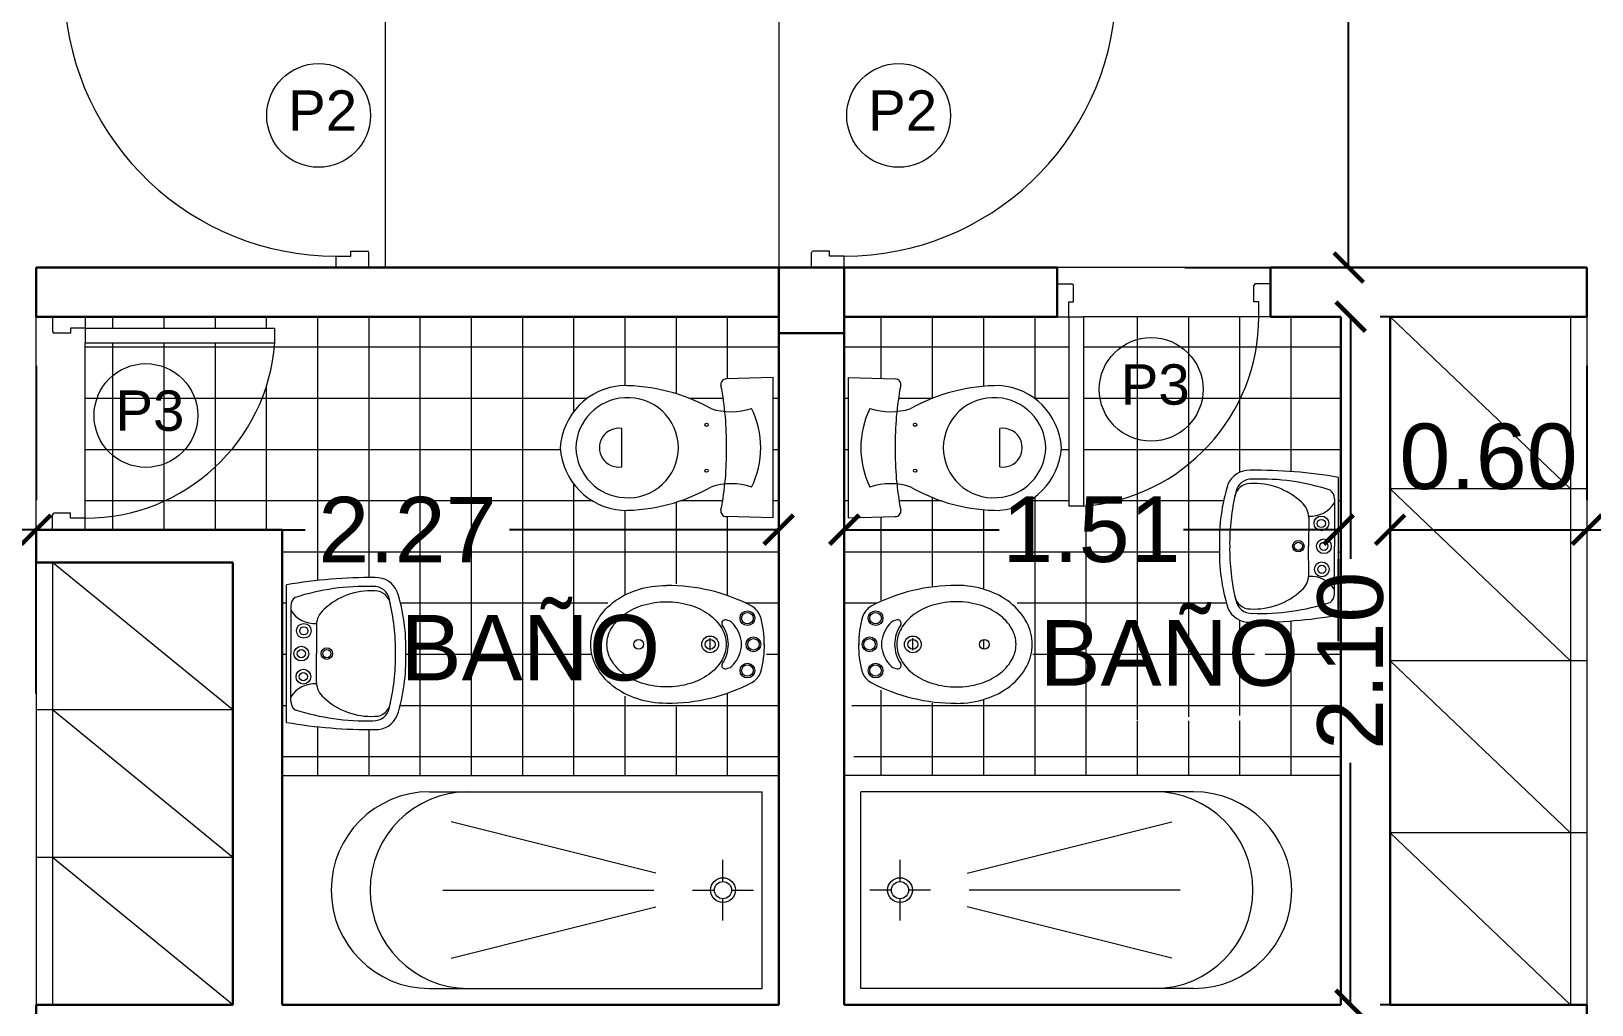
# Model space of a CAD drawing. Header units: millimetres. Extents: x 1578 to 2210, y 899 to 1032.
# Drawn here: x 1857.686 to 1862.446, y 988.031 to 991.002 of the extents above; entities that cross this region are included whole.
import ezdxf

# ---------------------------------------------------------------- set-up
doc = ezdxf.new("R2010")
doc.units = ezdxf.units.MM
for name, color, linetype, lineweight in [('CARPINTERIA', 7, 'Continuous', 18), ('COTAS', 7, 'Continuous', 15), ('ESTRUCTURA', 3, 'Continuous', 30), ('MUROS', 1, 'Continuous', 30), ('PISOS', 9, 'Continuous', 9), ('SANITARIOS', 7, 'Continuous', 20), ('TRAMAS', 7, 'Continuous', 15)]:
    doc.layers.add(name, color=color, linetype=linetype, lineweight=lineweight)
doc.styles.add('STYLE1', font='ARIAL.TTF')
doc.dimstyles.get("Standard").update_dxf_attribs({"dimscale": 0, "dimtxt": 0.2, "dimasz": 0.09, "dimexe": 0.09, "dimexo": 0.5, "dimgap": 0.05, "dimtad": 0, "dimzin": 0, "dimdsep": 46, "dimtxsty": 'STYLE1', "dimblk1": 'ARCHTICK', "dimblk2": 'ARCHTICK', "dimsah": 1, "dimcen": 0, "dimadec": 0, "dimazin": 0, "dimtfac": 1, "dimtofl": 0, "dimtmove": 2, "dimatfit": 3, "dimldrblk": 'ARCHTICK', "dimfxl": 1, "dimtolj": 1, "dimtzin": 0, "dimarcsym": 0})

# ---------------------------------------------------------------- blocks, each defined once
blk = doc.blocks.new('_ARCHTICK')
at = {"color": 0, "linetype": 'ByBlock', "const_width": 0.15}
blk.add_lwpolyline([(-0.5, -0.5), (0.5, 0.5)], dxfattribs=at)
blk = doc.blocks.new('*D249')
at = {"layer": 'COTAS', "color": 0, "lineweight": -2, "ltscale": 0.1}
for p, q in [((1857.7012, 989.9805), (1857.7012, 989.5705)), ((1853.3412, 989.4805), (1855.2075, 989.4805)), ((1857.7012, 989.4805), (1855.8349, 989.4805)), ((1853.3412, 989.0005), (1853.3412, 989.3905))]:
    blk.add_line(p, q, dxfattribs=at)
at = {"layer": 'DEFPOINTS', "color": 0, "ltscale": 0.1}
for p in [(1853.3412, 989.5005), (1857.7012, 989.4805), (1857.7012, 989.4805)]:
    blk.add_point(p, dxfattribs=at)
at = {"layer": 'COTAS', "color": 0, "lineweight": -2, "ltscale": 0.1, "xscale": 0.09, "yscale": 0.09, "zscale": 0.09, "rotation": 180}
blk.add_blockref('_ARCHTICK', (1853.3412, 989.4805), dxfattribs=at)
at = {"layer": 'COTAS', "color": 0, "lineweight": -2, "ltscale": 0.1, "xscale": 0.09, "yscale": 0.09, "zscale": 0.09}
blk.add_blockref('_ARCHTICK', (1857.7012, 989.4805), dxfattribs=at)
at = {"layer": 'COTAS', "color": 0, "ltscale": 0.1, "insert": (1855.5212, 989.4805), "char_height": 0.2, "attachment_point": 5, "style": 'STYLE1'}
blk.add_mtext('\\A1;4.36', dxfattribs=at)
blk = doc.blocks.new('*D241')
at = {"layer": 'COTAS', "color": 0, "lineweight": -2}
for p, q in [((1859.9662, 989.6305), (1859.9662, 989.3905)), ((1857.7012, 989.4805), (1858.5222, 989.4805)), ((1859.9662, 989.4805), (1859.1451, 989.4805)), ((1857.7012, 988.9805), (1857.7012, 989.3905))]:
    blk.add_line(p, q, dxfattribs=at)
at = {"layer": 'DEFPOINTS', "color": 0}
for p in [(1859.9662, 990.1305), (1857.7012, 989.4805), (1859.9662, 989.4805)]:
    blk.add_point(p, dxfattribs=at)
at = {"layer": 'COTAS', "color": 0, "lineweight": -2, "xscale": 0.09, "yscale": 0.09, "zscale": 0.09, "rotation": 180}
blk.add_blockref('_ARCHTICK', (1857.7012, 989.4805), dxfattribs=at)
at = {"layer": 'COTAS', "color": 0, "lineweight": -2, "xscale": 0.09, "yscale": 0.09, "zscale": 0.09}
blk.add_blockref('_ARCHTICK', (1859.9662, 989.4805), dxfattribs=at)
at = {"layer": 'COTAS', "color": 0, "insert": (1858.8337, 989.4805), "char_height": 0.2, "attachment_point": 5, "style": 'STYLE1'}
blk.add_mtext('\\A1;2.27', dxfattribs=at)
blk = doc.blocks.new('*D242')
at = {"layer": 'COTAS', "color": 0, "lineweight": -2}
for p, q in [((1860.1662, 989.4805), (1860.639, 989.4805)), ((1861.6739, 989.4805), (1861.2011, 989.4805)), ((1860.1662, 988.9805), (1860.1662, 989.3905)), ((1861.6739, 989.1399), (1861.6739, 989.3905))]:
    blk.add_line(p, q, dxfattribs=at)
at = {"layer": 'DEFPOINTS', "color": 0}
for p in [(1861.6739, 989.6399), (1860.1662, 989.4805), (1861.6739, 989.4805)]:
    blk.add_point(p, dxfattribs=at)
at = {"layer": 'COTAS', "color": 0, "lineweight": -2, "xscale": 0.09, "yscale": 0.09, "zscale": 0.09, "rotation": 180}
blk.add_blockref('_ARCHTICK', (1860.1662, 989.4805), dxfattribs=at)
at = {"layer": 'COTAS', "color": 0, "lineweight": -2, "xscale": 0.09, "yscale": 0.09, "zscale": 0.09}
blk.add_blockref('_ARCHTICK', (1861.6739, 989.4805), dxfattribs=at)
at = {"layer": 'COTAS', "color": 0, "insert": (1860.92, 989.4805), "char_height": 0.2, "attachment_point": 5, "style": 'STYLE1'}
blk.add_mtext('\\A1;1.51', dxfattribs=at)
blk = doc.blocks.new('*D217')
at = {"layer": 'COTAS', "color": 0, "lineweight": -2}
for p, q in [((1861.8312, 989.9805), (1861.8312, 989.5705)), ((1862.4312, 989.9805), (1862.4312, 989.5705)), ((1861.8312, 989.4805), (1862.4312, 989.4805))]:
    blk.add_line(p, q, dxfattribs=at)
at = {"layer": 'DEFPOINTS', "color": 0}
for p in [(1861.8312, 989.4805), (1862.4312, 989.4805), (1862.4312, 989.4805)]:
    blk.add_point(p, dxfattribs=at)
at = {"layer": 'COTAS', "color": 0, "lineweight": -2, "xscale": 0.09, "yscale": 0.09, "zscale": 0.09, "rotation": 180}
blk.add_blockref('_ARCHTICK', (1861.8312, 989.4805), dxfattribs=at)
at = {"layer": 'COTAS', "color": 0, "lineweight": -2, "xscale": 0.09, "yscale": 0.09, "zscale": 0.09}
blk.add_blockref('_ARCHTICK', (1862.4312, 989.4805), dxfattribs=at)
at = {"layer": 'COTAS', "color": 0, "insert": (1862.1312, 989.7029), "char_height": 0.2, "attachment_point": 5, "style": 'STYLE1'}
blk.add_mtext('\\A1;0.60', dxfattribs=at)
blk = doc.blocks.new('*D218')
at = {"layer": 'COTAS', "color": 0, "lineweight": -2}
for p, q in [((1862.4312, 989.8905), (1862.4312, 989.5705)), ((1866.8912, 989.8905), (1866.8912, 989.5705)), ((1862.4312, 989.4805), (1864.3475, 989.4805)), ((1866.8912, 989.4805), (1864.9749, 989.4805))]:
    blk.add_line(p, q, dxfattribs=at)
at = {"layer": 'DEFPOINTS', "color": 0}
for p in [(1866.8912, 989.4805), (1862.4312, 989.3905), (1866.8912, 989.3905)]:
    blk.add_point(p, dxfattribs=at)
at = {"layer": 'COTAS', "color": 0, "lineweight": -2, "xscale": 0.09, "yscale": 0.09, "zscale": 0.09, "rotation": 180}
blk.add_blockref('_ARCHTICK', (1862.4312, 989.4805), dxfattribs=at)
at = {"layer": 'COTAS', "color": 0, "lineweight": -2, "xscale": 0.09, "yscale": 0.09, "zscale": 0.09}
blk.add_blockref('_ARCHTICK', (1866.8912, 989.4805), dxfattribs=at)
at = {"layer": 'COTAS', "color": 0, "insert": (1864.6612, 989.4805), "char_height": 0.2, "attachment_point": 5, "style": 'STYLE1'}
blk.add_mtext('\\A1;4.46', dxfattribs=at)
blk = doc.blocks.new('*D221')
at = {"layer": 'COTAS', "color": 0, "lineweight": -2}
for p, q in [((1861.2046, 996.8637), (1861.6146, 996.8637)), ((1861.7046, 996.8637), (1861.7046, 993.8826)), ((1861.7046, 990.2805), (1861.7046, 993.2616)), ((1861.2046, 990.2805), (1861.6146, 990.2805))]:
    blk.add_line(p, q, dxfattribs=at)
at = {"layer": 'DEFPOINTS', "color": 0}
for p in [(1861.7046, 996.8637), (1861.7046, 990.2805), (1861.7046, 990.2805)]:
    blk.add_point(p, dxfattribs=at)
at = {"layer": 'COTAS', "color": 0, "lineweight": -2, "xscale": 0.09, "yscale": 0.09, "zscale": 0.09}
for p, rotation in [((1861.7046, 996.8637), 90), ((1861.7046, 990.2805), 270)]:
    blk.add_blockref('_ARCHTICK', p, dxfattribs=dict(at, rotation=rotation))
at = {"layer": 'COTAS', "color": 0, "insert": (1861.7046, 993.5721), "char_height": 0.2, "attachment_point": 5, "rotation": 90, "style": 'STYLE1'}
blk.add_mtext('\\A1;6.58', dxfattribs=at)
blk = doc.blocks.new('*D222')
at = {"layer": 'COTAS', "color": 0, "lineweight": -2}
for p, q in [((1861.7105, 990.1305), (1861.7105, 989.3917)), ((1862.2046, 990.1305), (1861.8005, 990.1305)), ((1861.7105, 988.0305), (1861.7105, 988.7694)), ((1862.2046, 988.0305), (1861.8005, 988.0305))]:
    blk.add_line(p, q, dxfattribs=at)
at = {"layer": 'DEFPOINTS', "color": 0}
for p in [(1861.7046, 990.1305), (1861.7046, 988.0305), (1861.7105, 988.0305)]:
    blk.add_point(p, dxfattribs=at)
at = {"layer": 'COTAS', "color": 0, "lineweight": -2, "xscale": 0.09, "yscale": 0.09, "zscale": 0.09}
for p, rotation in [((1861.7105, 990.1305), 90), ((1861.7105, 988.0305), 270)]:
    blk.add_blockref('_ARCHTICK', p, dxfattribs=dict(at, rotation=rotation))
at = {"layer": 'COTAS', "color": 0, "insert": (1861.7105, 989.0805), "char_height": 0.2, "attachment_point": 5, "rotation": 90, "style": 'STYLE1'}
blk.add_mtext('\\A1;2.10', dxfattribs=at)

msp = doc.modelspace()

# ---------------------------------------------------------------- linework, layer by layer
at = {"layer": 'CARPINTERIA'}
for p, q in [((1858.6612, 990.3155), (1858.6612, 990.3305)), ((1858.6612, 990.3305), (1858.7112, 990.3305)), ((1858.7162, 990.2805), (1858.7162, 990.3255)), ((1860.0662, 990.2805), (1860.0662, 990.3255)), ((1860.1212, 990.3305), (1860.0712, 990.3305)), ((1860.1212, 990.3155), (1860.1212, 990.3305)), ((1858.6162, 990.2805), (1858.6162, 990.3155)), ((1858.6162, 990.3155), (1858.6612, 990.3155)), ((1858.6162, 990.2805), (1858.7162, 990.2805)), ((1860.1662, 990.2805), (1860.0662, 990.2805)), ((1860.1662, 990.3155), (1860.1212, 990.3155)), ((1860.1662, 990.2805), (1860.1662, 990.3155)), ((1860.8157, 990.2305), (1860.8607, 990.2305)), ((1860.8157, 990.1305), (1860.8157, 990.2305)), ((1860.8657, 990.1755), (1860.8657, 990.2255)), ((1861.4157, 990.1755), (1861.4157, 990.2255)), ((1861.4657, 990.2305), (1861.4207, 990.2305)), ((1861.4657, 990.1305), (1861.4657, 990.2305)), ((1860.8507, 990.1755), (1860.8657, 990.1755)), ((1860.8507, 990.1305), (1860.8507, 990.1755)), ((1861.4307, 990.1755), (1861.4157, 990.1755)), ((1861.4307, 990.1305), (1861.4307, 990.1755)), ((1857.7512, 990.1305), (1857.7512, 990.0855)), ((1857.8512, 990.1305), (1857.7512, 990.1305)), ((1857.8512, 990.1305), (1857.8512, 990.0955)), ((1860.8157, 990.1305), (1860.8507, 990.1305)), ((1860.8507, 990.1305), (1860.8507, 989.5523)), ((1860.8507, 990.1305), (1860.8957, 990.1305)), ((1860.8957, 990.1305), (1860.8957, 989.5523)), ((1861.4657, 990.1305), (1861.4307, 990.1305)), ((1862.3812, 990.1305), (1862.3812, 988.0305)), ((1862.4312, 990.1305), (1862.4312, 988.0305)), ((1857.8062, 990.0805), (1857.7562, 990.0805)), ((1857.8062, 990.0955), (1857.8062, 990.0805)), ((1857.8512, 990.0955), (1857.8062, 990.0955)), ((1857.8512, 990.0955), (1858.4294, 990.0955)), ((1857.8512, 990.0955), (1857.8512, 990.0505)), ((1858.4294, 990.0505), (1858.4294, 990.0955)), ((1857.8512, 990.0505), (1858.4294, 990.0505)), ((1857.7512, 989.4805), (1857.7512, 989.5255)), ((1857.8062, 989.5305), (1857.7562, 989.5305)), ((1857.8062, 989.5155), (1857.8062, 989.5305)), ((1857.8512, 989.5155), (1857.8062, 989.5155)), ((1857.8512, 989.4805), (1857.8512, 989.5155)), ((1860.8957, 989.5523), (1860.8507, 989.5523)), ((1857.8512, 989.4805), (1857.7512, 989.4805)), ((1857.7012, 989.3805), (1857.7012, 988.0305)), ((1857.7512, 989.3805), (1857.7512, 988.0305))]:
    msp.add_line(p, q, dxfattribs=at)
at = {"layer": 'CARPINTERIA', "ltscale": 0.1}
for p, q in [((1862.3812, 989.6055), (1861.8312, 990.1305)), ((1862.3812, 989.0805), (1861.8312, 989.6055)), ((1862.4312, 989.6055), (1861.8312, 989.6055)), ((1858.3012, 988.9305), (1857.7512, 989.3805)), ((1862.3812, 988.5555), (1861.8312, 989.0805)), ((1862.4312, 989.0805), (1861.8312, 989.0805)), ((1858.3012, 988.9305), (1857.7012, 988.9305)), ((1858.3012, 988.4805), (1857.7512, 988.9305)), ((1862.3812, 988.0305), (1861.8312, 988.5555)), ((1862.4312, 988.5555), (1861.8312, 988.5555)), ((1858.3012, 988.4805), (1857.7012, 988.4805)), ((1858.3012, 988.0305), (1857.7512, 988.4805))]:
    msp.add_line(p, q, dxfattribs=at)
at = {"layer": 'CARPINTERIA'}
for centre, radius, start, end in [((1858.6162, 991.1455), 0.83, 183.1079, 270), ((1860.1662, 991.1455), 0.83, 270, 356.8921), ((1858.7112, 990.3255), 0.005, 0, 90), ((1860.0712, 990.3255), 0.005, 90, 180), ((1860.8607, 990.2255), 0.005, 0, 90), ((1861.4207, 990.2255), 0.005, 90, 180), ((1860.8507, 990.1305), 0.58, 274.4498, 0), ((1857.7562, 990.0855), 0.005, 180, 270), ((1857.8512, 990.0955), 0.58, 270, 355.5502), ((1857.7562, 989.5255), 0.005, 90, 180)]:
    msp.add_arc(centre, radius, start, end, dxfattribs=at)
at = {"layer": 'COTAS'}
for centre in [(1858.5627, 990.7446), (1860.3318, 990.7446), (1861.1023, 989.9087), (1858.0359, 989.8289)]:
    msp.add_circle(centre, 0.1582, dxfattribs=at)
at = {"layer": 'ESTRUCTURA', "ltscale": 0.05}
for p, q in [((1859.9662, 990.2805), (1859.9662, 990.0805)), ((1860.1662, 990.2805), (1859.9662, 990.2805)), ((1860.1662, 990.0805), (1860.1662, 990.2805)), ((1859.9662, 990.0805), (1860.1662, 990.0805))]:
    msp.add_line(p, q, dxfattribs=at)
at = {"layer": 'MUROS'}
for p, q in [((1860.8157, 990.2805), (1857.7012, 990.2805)), ((1857.7012, 990.2805), (1857.7012, 990.1305)), ((1860.8157, 990.1305), (1860.8157, 990.2805)), ((1862.4312, 990.2805), (1861.4657, 990.2805)), ((1861.4657, 990.1305), (1861.4657, 990.2805)), ((1862.4312, 990.2805), (1862.4312, 990.1305)), ((1859.9662, 990.1305), (1857.7012, 990.1305)), ((1859.9662, 990.1305), (1859.9662, 988.0305)), ((1860.1662, 990.1305), (1860.1662, 988.0305)), ((1860.8157, 990.1305), (1860.1662, 990.1305)), ((1861.6812, 990.1305), (1861.4657, 990.1305)), ((1861.6812, 990.1305), (1861.6812, 988.0305)), ((1861.8312, 990.1305), (1861.8312, 988.0305)), ((1862.4312, 990.1305), (1861.8312, 990.1305)), ((1858.4512, 989.4805), (1857.7012, 989.4805)), ((1857.7012, 989.4805), (1857.7012, 989.3805)), ((1858.4512, 989.4805), (1858.4512, 988.0305)), ((1858.3012, 989.3805), (1857.7012, 989.3805)), ((1858.3012, 989.3805), (1858.3012, 988.0305)), ((1858.3012, 988.0305), (1857.7012, 988.0305)), ((1857.7012, 988.0305), (1857.7012, 987.8805)), ((1859.9662, 988.0305), (1858.4512, 988.0305)), ((1861.6812, 988.0305), (1860.1662, 988.0305)), ((1862.4312, 988.0305), (1861.8312, 988.0305)), ((1862.4312, 988.0305), (1862.4312, 987.8805))]:
    msp.add_line(p, q, dxfattribs=at)
at = {"layer": 'PISOS', "ltscale": 0.05}
for p, q in [((1857.9354, 990.0955), (1857.9354, 990.1305)), ((1858.0916, 990.0955), (1858.0916, 990.1305)), ((1858.2479, 990.0955), (1858.2479, 990.1305)), ((1858.4041, 990.0955), (1858.4041, 990.1305)), ((1858.5604, 989.3257), (1858.5604, 990.1305)), ((1858.7166, 989.3343), (1858.7166, 990.1305)), ((1858.8729, 988.9155), (1858.8729, 990.1305)), ((1859.0291, 989.5683), (1859.0291, 990.1305)), ((1859.1854, 989.5683), (1859.1854, 990.1305)), ((1859.3416, 989.842), (1859.3416, 990.1305)), ((1859.4979, 989.9201), (1859.4979, 990.1305)), ((1859.6541, 989.8951), (1859.6541, 990.1305)), ((1859.8104, 989.9407), (1859.8104, 990.1305)), ((1860.2791, 989.9418), (1860.2791, 990.1305)), ((1860.4354, 989.8814), (1860.4354, 990.1305)), ((1860.5916, 989.9181), (1860.5916, 990.1305)), ((1860.7479, 989.8802), (1860.7479, 990.1305)), ((1861.0604, 989.5683), (1861.0604, 990.1305)), ((1861.2166, 988.9091), (1861.2166, 990.1305)), ((1861.3729, 989.6559), (1861.3729, 990.1305)), ((1861.5291, 989.6578), (1861.5291, 990.1305)), ((1859.9662, 990.0371), (1857.8512, 990.0371)), ((1857.9354, 989.4805), (1857.9354, 990.0505)), ((1858.0916, 989.4805), (1858.0916, 990.0505)), ((1858.2479, 989.4805), (1858.2479, 990.0505)), ((1860.8507, 990.0371), (1860.1662, 990.0371)), ((1861.6812, 990.0371), (1860.8957, 990.0371)), ((1858.4041, 989.4805), (1858.4041, 989.9205)), ((1859.3812, 989.8808), (1857.8512, 989.8808)), ((1859.7969, 989.8808), (1859.6944, 989.8808)), ((1859.9662, 989.8808), (1859.9496, 989.8808)), ((1860.1787, 989.8808), (1860.1662, 989.8808)), ((1860.4339, 989.8808), (1860.3314, 989.8808)), ((1860.8507, 989.8808), (1860.7471, 989.8808)), ((1861.6812, 989.8808), (1860.8957, 989.8808)), ((1859.3004, 989.7246), (1857.8512, 989.7246)), ((1859.9662, 989.7246), (1859.9495, 989.7246)), ((1860.1788, 989.7246), (1860.1662, 989.7246)), ((1860.8507, 989.7246), (1860.8278, 989.7246)), ((1861.6812, 989.7246), (1860.8957, 989.7246)), ((1859.3416, 988.7305), (1859.3416, 989.6192)), ((1859.3984, 989.5683), (1857.8512, 989.5683)), ((1859.0291, 988.7305), (1859.0291, 989.5683)), ((1859.1854, 988.7305), (1859.1854, 989.5683)), ((1859.6541, 989.3149), (1859.6541, 989.5647)), ((1859.795, 989.5683), (1859.6653, 989.5683)), ((1859.9662, 989.5683), (1859.9494, 989.5683)), ((1860.1788, 989.5683), (1860.1662, 989.5683)), ((1860.4629, 989.5683), (1860.3333, 989.5683)), ((1860.4354, 989.3067), (1860.4354, 989.5785)), ((1860.8507, 989.5683), (1860.7298, 989.5683)), ((1860.7479, 988.7305), (1860.7479, 989.5806)), ((1861.323, 989.5683), (1860.9933, 989.5683)), ((1861.0604, 988.9003), (1861.0604, 989.5897)), ((1861.6812, 989.5683), (1861.6739, 989.5683)), ((1859.4979, 989.2829), (1859.4979, 989.5396)), ((1859.8104, 989.2787), (1859.8104, 989.5204)), ((1860.2791, 989.2649), (1860.2791, 989.5193)), ((1860.5916, 989.2986), (1860.5916, 989.5415)), ((1860.9041, 988.7305), (1860.9041, 989.553)), ((1859.9662, 989.4121), (1858.4512, 989.4121)), ((1861.3103, 989.4121), (1860.1662, 989.4121)), ((1861.6812, 989.4121), (1861.6739, 989.4121)), ((1860.5916, 989.2986), (1860.5916, 989.2986)), ((1858.4653, 989.2558), (1858.4512, 989.2558)), ((1859.4449, 989.2558), (1858.8127, 989.2558)), ((1859.9662, 989.2558), (1859.8635, 989.2558)), ((1860.2653, 989.2558), (1860.1662, 989.2558)), ((1861.3319, 989.2558), (1860.6936, 989.2558)), ((1861.6812, 989.2558), (1861.6739, 989.2558)), ((1861.3729, 988.9136), (1861.3729, 989.204)), ((1861.5291, 988.7305), (1861.5291, 989.2021)), ((1860.5916, 989.1157), (1860.5916, 989.1454)), ((1858.4653, 989.0996), (1858.4512, 989.0996)), ((1859.3962, 989.0996), (1858.8286, 989.0996)), ((1859.9662, 989.0996), (1859.9291, 989.0996)), ((1861.417, 989.0996), (1860.7417, 989.0996)), ((1861.6812, 989.0996), (1861.4498, 989.0996)), ((1860.2791, 988.7305), (1860.2791, 988.9911)), ((1858.4653, 988.9433), (1858.4512, 988.9433)), ((1859.9662, 988.9433), (1858.8113, 988.9433)), ((1859.4979, 988.7305), (1859.4979, 988.9721)), ((1859.6541, 988.7305), (1859.6541, 988.94)), ((1859.8104, 988.7305), (1859.8104, 988.9791)), ((1861.4544, 988.9433), (1860.1892, 988.9433)), ((1860.4354, 988.7305), (1860.4354, 988.9513)), ((1860.5916, 988.7305), (1860.5916, 988.9625)), ((1860.5916, 988.9625), (1860.5916, 988.9625)), ((1861.6812, 988.9433), (1861.4498, 988.9433)), ((1858.8729, 988.7305), (1858.8729, 988.9171)), ((1861.0604, 988.7305), (1861.0604, 988.8972)), ((1861.2166, 988.7305), (1861.2166, 988.8972)), ((1861.3729, 988.7305), (1861.3729, 988.8972)), ((1858.5604, 988.7305), (1858.5604, 988.879)), ((1858.7166, 988.7305), (1858.7166, 988.8704)), ((1859.9662, 988.7871), (1858.4512, 988.7871)), ((1861.6812, 988.7871), (1860.1954, 988.7871))]:
    msp.add_line(p, q, dxfattribs=at)
at = {"layer": 'SANITARIOS'}
for p, q in [((1859.9496, 989.9446), (1859.8064, 989.9405)), ((1859.9494, 989.5165), (1859.9496, 989.9446)), ((1860.1789, 989.5165), (1860.1786, 989.9446)), ((1860.1786, 989.9446), (1860.3218, 989.9405)), ((1859.4874, 989.6723), (1859.4874, 989.7891)), ((1860.6408, 989.6723), (1860.6408, 989.7891)), ((1861.6739, 989.2199), (1861.6739, 989.6399)), ((1861.6614, 989.575), (1861.6614, 989.43)), ((1859.9494, 989.5165), (1859.8064, 989.5205)), ((1860.1789, 989.5165), (1860.3218, 989.5205)), ((1861.5828, 989.5177), (1861.5826, 989.4299)), ((1861.5828, 989.3422), (1861.5826, 989.4299)), ((1861.6614, 989.2849), (1861.6614, 989.4298)), ((1858.4653, 988.8924), (1858.4653, 989.3123)), ((1858.4777, 989.2474), (1858.4777, 989.1024)), ((1858.5563, 989.1901), (1858.5565, 989.1023)), ((1859.7571, 989.113), (1859.7571, 989.1499)), ((1860.3752, 989.113), (1860.3752, 989.1499)), ((1858.4777, 988.9573), (1858.4777, 989.1022)), ((1858.5563, 989.0146), (1858.5565, 989.1023)), ((1858.4512, 988.7305), (1859.9662, 988.7305)), ((1861.6812, 988.7305), (1860.1662, 988.7305)), ((1858.9012, 988.6805), (1859.9162, 988.6805)), ((1861.2312, 988.6805), (1860.2162, 988.6805))]:
    msp.add_line(p, q, dxfattribs=at)
at = {"layer": 'SANITARIOS', "ltscale": 0.1}
for p, q in [((1859.9162, 988.0805), (1859.9162, 988.6805)), ((1860.2162, 988.0805), (1860.2162, 988.6805)), ((1858.9012, 988.0805), (1859.9162, 988.0805)), ((1861.2312, 988.0805), (1860.2162, 988.0805))]:
    msp.add_line(p, q, dxfattribs=at)
at = {"layer": 'SANITARIOS'}
for points in [[(1859.6241, 988.9505, -0.078096), (1859.5332, 988.9648, -0.087581), (1859.4605, 989.0033, -0.105483), (1859.4093, 989.0641, -0.122922), (1859.3927, 989.1305, -0.122922), (1859.4093, 989.197, -0.105483), (1859.4605, 989.2578, -0.087581), (1859.5332, 989.2963, -0.078096), (1859.6241, 989.3105, -0.078096)], [(1860.5082, 988.9505, 0.078096), (1860.5992, 988.9648, 0.087581), (1860.6718, 989.0033, 0.105483), (1860.723, 989.0641, 0.122922), (1860.7396, 989.1305, 0.122922), (1860.723, 989.197, 0.105483), (1860.6718, 989.2578, 0.087581), (1860.5992, 989.2963, 0.078096), (1860.5082, 989.3105, 0.078096)]]:
    msp.add_lwpolyline(points, format="xyb", dxfattribs=at)
for points in [[(1859.6241, 989.0005, -0.072126), (1859.5522, 989.011, -0.083404), (1859.4956, 989.0386, -0.106649), (1859.455, 989.0832, -0.131998), (1859.4423, 989.1305, -0.131998), (1859.455, 989.1779, -0.106649), (1859.4956, 989.2225, -0.083404), (1859.5522, 989.2501, -0.072126), (1859.6241, 989.2605, -0.072126), (1859.696, 989.2501, -0.083404), (1859.7526, 989.2225, -0.106649), (1859.7932, 989.1779, -0.131998), (1859.8059, 989.1305, -0.131998), (1859.7932, 989.0832, -0.106649), (1859.7526, 989.0386, -0.083404), (1859.696, 989.011, -0.072126)], [(1860.5082, 989.0005, 0.072126), (1860.5802, 989.011, 0.083404), (1860.6368, 989.0386, 0.106649), (1860.6773, 989.0832, 0.131998), (1860.69, 989.1305, 0.131998), (1860.6773, 989.1779, 0.106649), (1860.6368, 989.2225, 0.083404), (1860.5802, 989.2501, 0.072126), (1860.5082, 989.2605, 0.072126), (1860.4363, 989.2501, 0.083404), (1860.3797, 989.2225, 0.106649), (1860.3392, 989.1779, 0.131998), (1860.3265, 989.1305, 0.131998), (1860.3392, 989.0832, 0.106649), (1860.3797, 989.0386, 0.083404), (1860.4363, 989.011, 0.072126)]]:
    msp.add_lwpolyline(points, format="xyb", close=True, dxfattribs=at)
for centre, radius in [((1859.7461, 989.8005), 0.005), ((1860.3822, 989.8005), 0.005), ((1859.7461, 989.6605), 0.005), ((1860.3822, 989.6605), 0.005), ((1861.6215, 989.4995), 0.0225), ((1861.6215, 989.4995), 0.0125), ((1861.5512, 989.4299), 0.0175), ((1861.5512, 989.4299), 0.0125), ((1861.629, 989.4299), 0.0225), ((1861.629, 989.4299), 0.0125), ((1861.6227, 989.3595), 0.0225), ((1861.6227, 989.3595), 0.0125), ((1859.8706, 989.2105), 0.0225), ((1859.8706, 989.2105), 0.0175), ((1860.2617, 989.2105), 0.0225), ((1860.2617, 989.2105), 0.0175), ((1858.5177, 989.1719), 0.0225), ((1858.5177, 989.1719), 0.0125), ((1859.5389, 989.1305), 0.015), ((1859.7571, 989.1305), 0.0255), ((1859.7571, 989.1305), 0.015), ((1859.889, 989.1305), 0.0225), ((1859.889, 989.1305), 0.0175), ((1860.2433, 989.1305), 0.0225), ((1860.2433, 989.1305), 0.0175), ((1860.3752, 989.1305), 0.0255), ((1860.3752, 989.1305), 0.015), ((1860.5934, 989.1305), 0.015), ((1858.5101, 989.1023), 0.0225), ((1858.5101, 989.1023), 0.0125), ((1858.5879, 989.1023), 0.0175), ((1858.5879, 989.1023), 0.0125), ((1858.5164, 989.0319), 0.0225), ((1858.5164, 989.0319), 0.0125), ((1859.8706, 989.0505), 0.0225), ((1859.8706, 989.0505), 0.0175), ((1860.2617, 989.0505), 0.0225), ((1860.2617, 989.0505), 0.0175)]:
    msp.add_circle(centre, radius, dxfattribs=at)
for centre, radius, start, end in [((1859.806, 989.9241), 0.0165, 88.6254, 192.3294), ((1860.3222, 989.9241), 0.0165, 347.6706, 91.3746), ((1859.5016, 989.7186), 0.202, 94.0135, 176.6161), ((1859.4896, 989.367), 0.5531, 60.8161, 90.2217), ((1858.9366, 989.7507), 0.8701, 358.6711, 11.2553), ((1861.1917, 989.7507), 0.8701, 168.7447, 181.3289), ((1860.6387, 989.367), 0.5531, 89.7783, 119.1839), ((1860.6267, 989.7186), 0.202, 3.3839, 85.9865), ((1859.504, 989.7263), 0.1568, 92.9132, 178.4367), ((1859.507, 989.7303), 0.153, 359.9783, 94.1093), ((1859.8205, 990.0428), 0.2024, 252.3857, 288.1803), ((1859.6393, 989.7305), 0.2722, 333.845, 26.155), ((1860.4889, 989.7305), 0.2722, 153.845, 206.155), ((1860.3077, 990.0428), 0.2024, 251.8197, 287.6143), ((1860.6212, 989.7303), 0.153, 85.8907, 180.0217), ((1860.6242, 989.7263), 0.1568, 1.5633, 87.0868), ((1859.4785, 989.7307), 0.0591, 81.3284, 278.6716), ((1860.6497, 989.7307), 0.0591, 261.3284, 98.6716), ((1859.5043, 989.7437), 0.2048, 183.6765, 265.2678), ((1859.504, 989.7348), 0.1568, 181.5633, 267.0868), ((1859.507, 989.7308), 0.153, 265.8912, 359.8055), ((1858.9366, 989.7104), 0.8701, 348.7447, 1.3289), ((1861.1917, 989.7104), 0.8701, 178.6711, 191.2553), ((1860.6212, 989.7308), 0.153, 180.1945, 274.1088), ((1860.6242, 989.7348), 0.1568, 272.9132, 358.4367), ((1860.6239, 989.7437), 0.2048, 274.7322, 356.3235), ((1861.4013, 989.5913), 0.0706, 87.6968, 157.0165), ((1861.4183, 988.1662), 1.4957, 80.1616, 90.5414), ((1859.4908, 990.0825), 0.543, 269.6446, 299.6338), ((1859.8215, 989.4242), 0.1965, 71.5468, 108.4532), ((1860.3068, 989.4242), 0.1965, 71.5468, 108.4532), ((1860.6374, 990.0825), 0.543, 240.3662, 270.3554), ((1861.8815, 989.4484), 0.5712, 162.6387, 181.8446), ((1861.4041, 989.5739), 0.0473, 89.1239, 171.1692), ((1861.408, 989.5864), 0.0484, 86.5617, 170.9363), ((1861.4169, 989.4127), 0.2088, 46.5129, 93.3211), ((1861.4343, 988.9477), 0.6874, 71.9157, 91.9496), ((1861.9987, 989.4385), 0.6571, 166.3048, 180.7343), ((1861.5201, 989.5163), 0.0628, 1.2573, 49.741), ((1861.5884, 989.6084), 0.0864, 266.1572, 327.7244), ((1861.6301, 989.5752), 0.0314, 359.6348, 55.834), ((1859.806, 989.537), 0.0165, 167.6706, 271.3746), ((1860.3222, 989.537), 0.0165, 268.6254, 12.3294), ((1861.8815, 989.4114), 0.5712, 178.1554, 197.3613), ((1861.9987, 989.4214), 0.6571, 179.2657, 193.6952), ((1858.7208, 987.8386), 1.4957, 89.4586, 99.8384), ((1858.7378, 989.2637), 0.0706, 22.9835, 92.3032), ((1861.5201, 989.3435), 0.0628, 310.259, 358.7427), ((1861.5884, 989.2515), 0.0864, 32.2756, 93.8428), ((1858.5091, 989.2476), 0.0314, 124.166, 180.3652), ((1858.7048, 988.6201), 0.6874, 88.0504, 108.0843), ((1858.7222, 989.0851), 0.2088, 86.6789, 133.4871), ((1858.7311, 989.2588), 0.0484, 9.0637, 93.4383), ((1858.735, 989.2463), 0.0473, 8.8308, 90.8761), ((1858.2577, 989.1208), 0.5712, 358.1554, 17.3613), ((1859.6244, 988.7449), 0.5656, 62.6689, 90.08), ((1860.508, 988.7449), 0.5656, 89.92, 117.3311), ((1861.4041, 989.2859), 0.0473, 188.8308, 270.8761), ((1861.4169, 989.4472), 0.2088, 266.6789, 313.4871), ((1861.6301, 989.2847), 0.0314, 304.166, 0.3652), ((1858.5508, 989.2808), 0.0864, 212.2756, 273.8428), ((1858.6191, 989.1887), 0.0628, 130.259, 178.7427), ((1858.1404, 989.1109), 0.6571, 359.2657, 13.6952), ((1859.8509, 989.1928), 0.0638, 19.4256, 58.7207), ((1860.2814, 989.1928), 0.0638, 121.2793, 160.5744), ((1861.4013, 989.2686), 0.0706, 202.9835, 272.3032), ((1861.408, 989.2735), 0.0484, 189.0637, 273.4383), ((1861.4343, 989.9122), 0.6874, 268.0504, 288.0843), ((1859.8029, 989.1947), 0.0105, 80.841, 204.5653), ((1859.7114, 989.1312), 0.1012, 359.6124, 35.7914), ((1859.801, 989.1703), 0.035, 38.2123, 84.1584), ((1859.7531, 989.1265), 0.0999, 2.3462, 40.9635), ((1859.6251, 989.1337), 0.2971, 359.0819, 15.6902), ((1860.5073, 989.1337), 0.2971, 164.3098, 180.9181), ((1860.3792, 989.1265), 0.0999, 139.0365, 177.6538), ((1860.3313, 989.1703), 0.035, 95.8416, 141.7877), ((1860.421, 989.1312), 0.1012, 144.2086, 180.3876), ((1860.3294, 989.1947), 0.0105, 335.4347, 99.159), ((1861.4183, 990.6937), 1.4957, 269.4586, 279.8384), ((1859.7114, 989.1299), 0.1012, 324.2086, 0.3876), ((1859.7531, 989.1346), 0.0999, 319.0365, 357.6538), ((1859.6256, 989.1274), 0.2971, 344.3098, 0.9181), ((1860.5067, 989.1274), 0.2971, 179.0819, 195.6902), ((1860.3792, 989.1346), 0.0999, 182.3462, 220.9635), ((1860.421, 989.1299), 0.1012, 179.6124, 215.7914), ((1858.1404, 989.0938), 0.6571, 346.3048, 0.7343), ((1858.2577, 989.0839), 0.5712, 342.6387, 1.8446), ((1859.8029, 989.0663), 0.0105, 155.4347, 279.159), ((1859.801, 989.0908), 0.035, 275.8416, 321.7877), ((1859.8515, 989.0682), 0.0638, 301.2793, 340.5744), ((1860.2809, 989.0682), 0.0638, 199.4256, 238.7207), ((1860.3313, 989.0908), 0.035, 218.2123, 264.1584), ((1860.3294, 989.0663), 0.0105, 260.841, 24.5653), ((1858.5508, 988.9239), 0.0864, 86.1572, 147.7244), ((1858.6191, 989.0159), 0.0628, 181.2573, 229.741), ((1859.6249, 989.5162), 0.5656, 269.92, 297.3311), ((1860.5074, 989.5162), 0.5656, 242.6689, 270.08), ((1858.5091, 988.9571), 0.0314, 179.6348, 235.834), ((1858.7222, 989.1196), 0.2088, 226.5129, 273.3211), ((1858.7311, 988.9459), 0.0484, 266.5617, 350.9363), ((1858.735, 988.9583), 0.0473, 269.1239, 351.1692), ((1858.7208, 990.3661), 1.4957, 260.1616, 270.5414), ((1858.7048, 989.5846), 0.6874, 251.9157, 271.9496), ((1858.7378, 988.941), 0.0706, 267.6968, 337.0165)]:
    msp.add_arc(centre, radius, start, end, dxfattribs=at)
at = {"layer": 'SANITARIOS', "ltscale": 0.1}
for centre, start, end in [((1858.9012, 988.3805), 90, 270), ((1861.2312, 988.3805), 270, 90)]:
    msp.add_arc(centre, 0.3, start, end, dxfattribs=at)
at = {"layer": 'TRAMAS', "ltscale": 0.1}
for p, q in [((1858.7662, 991.1805), (1858.7662, 990.2805)), ((1859.9662, 991.1805), (1859.9662, 990.2805)), ((1861.4657, 990.2805), (1860.8157, 990.2805)), ((1857.7012, 989.4805), (1857.7012, 990.1305)), ((1861.4307, 990.1305), (1860.8957, 990.1305)), ((1857.8512, 989.5155), (1857.8512, 990.0505)), ((1859.5916, 988.4319), (1858.967, 988.5887)), ((1860.5407, 988.4319), (1861.1653, 988.5887)), ((1859.7962, 988.4068), (1859.7962, 988.4731)), ((1860.3362, 988.4068), (1860.3362, 988.4731)), ((1858.967, 988.1724), (1859.5916, 988.3292)), ((1859.7962, 988.288), (1859.7962, 988.3543)), ((1860.3362, 988.288), (1860.3362, 988.3543)), ((1861.1653, 988.1724), (1860.5407, 988.3292))]:
    msp.add_line(p, q, dxfattribs=at)
at = {"layer": 'TRAMAS'}
for p, q in [((1858.9413, 988.3805), (1859.5853, 988.3805)), ((1859.7036, 988.3805), (1859.77, 988.3805)), ((1859.8224, 988.3805), (1859.8888, 988.3805)), ((1860.31, 988.3805), (1860.2436, 988.3805)), ((1860.4288, 988.3805), (1860.3624, 988.3805)), ((1861.191, 988.3805), (1860.5471, 988.3805))]:
    msp.add_line(p, q, dxfattribs=at)
at = {"layer": 'TRAMAS', "ltscale": 0.1}
for centre, radius in [((1859.7962, 988.3805), 0.0378), ((1860.3362, 988.3805), 0.0378), ((1859.7962, 988.3805), 0.0262), ((1860.3362, 988.3805), 0.0262)]:
    msp.add_circle(centre, radius, dxfattribs=at)
for centre, start, end in [((1859.0196, 988.3805), 90, 270), ((1861.1127, 988.3805), 270, 90)]:
    msp.add_arc(centre, 0.3, start, end, dxfattribs=at)

# ---------------------------------------------------------------- texts
at = {"layer": 'COTAS', "style": 'STYLE1'}
for s, height, p in [('P2', 0.12313, (1858.4698, 990.698)), ('P2', 0.12313, (1860.2389, 990.698)), ('P3', 0.12313, (1861.0094, 989.862)), ('P3', 0.12313, (1857.943, 989.7822)), ('BAÑO', 0.2, (1858.8128, 989.0204)), ('BAÑO', 0.2, (1860.7615, 989.0044))]:
    msp.add_text(s, height=height, dxfattribs=at).set_placement(p)

# ---------------------------------------------------------------- dimensions: what is measured, and where the dimension line sits
at = {"layer": 'COTAS'}
for base, p1, p2, picture, middle in [((1861.7046, 990.2805), (1861.7046, 996.8637), (1861.7046, 990.2805), '*D221', (1861.7046, 993.5721)), ((1861.7105, 988.0305), (1861.7046, 990.1305), (1861.7046, 988.0305), '*D222', (1861.7105, 989.0805))]:
    dim = msp.add_linear_dim(base=base, p1=p1, p2=p2, angle=90, dimstyle='Standard', override={"dimscale": 1}, dxfattribs=at)
    dim.commit()
    dim.dimension.update_dxf_attribs({"geometry": picture, "text_midpoint": middle})
for base, p1, p2, picture, middle in [((1859.9661709551, 989.4805413886), (1857.7011709551, 989.4805413886), (1859.9661709551, 990.1305413886), '*D241', (1858.8336709551, 989.4805413886)), ((1866.8912, 989.4805), (1862.4312, 989.3905), (1866.8912, 989.3905), '*D218', (1864.6612, 989.4805)), ((1861.6739, 989.4805), (1860.1662, 989.4805), (1861.6739, 989.6399), '*D242', (1860.92, 989.4805))]:
    dim = msp.add_linear_dim(base=base, p1=p1, p2=p2, dimstyle='Standard', override={"dimscale": 1}, dxfattribs=at)
    dim.commit()
    dim.dimension.update_dxf_attribs({"geometry": picture, "text_midpoint": middle})
at = {"layer": 'COTAS', "ltscale": 0.1}
dim = msp.add_linear_dim(base=(1857.7012, 989.4805), p1=(1853.3412, 989.5005), p2=(1857.7012, 989.4805), dimstyle='Standard', override={"dimscale": 1}, dxfattribs=at)
dim.commit()
dim.dimension.update_dxf_attribs({"geometry": '*D249', "text_midpoint": (1855.5212, 989.4805)})
at = {"layer": 'COTAS'}
dim = msp.add_linear_dim(base=(1862.4312, 989.4805), p1=(1861.8312, 989.4805), p2=(1862.4312, 989.4805), dimstyle='Standard', override={"dimscale": 1}, dxfattribs=at)
dim.commit()
dim.dimension.update_dxf_attribs({"geometry": '*D217', "text_midpoint": (1862.1312, 989.7029), "dimtype": 160})

doc.saveas('drawing.dxf')
